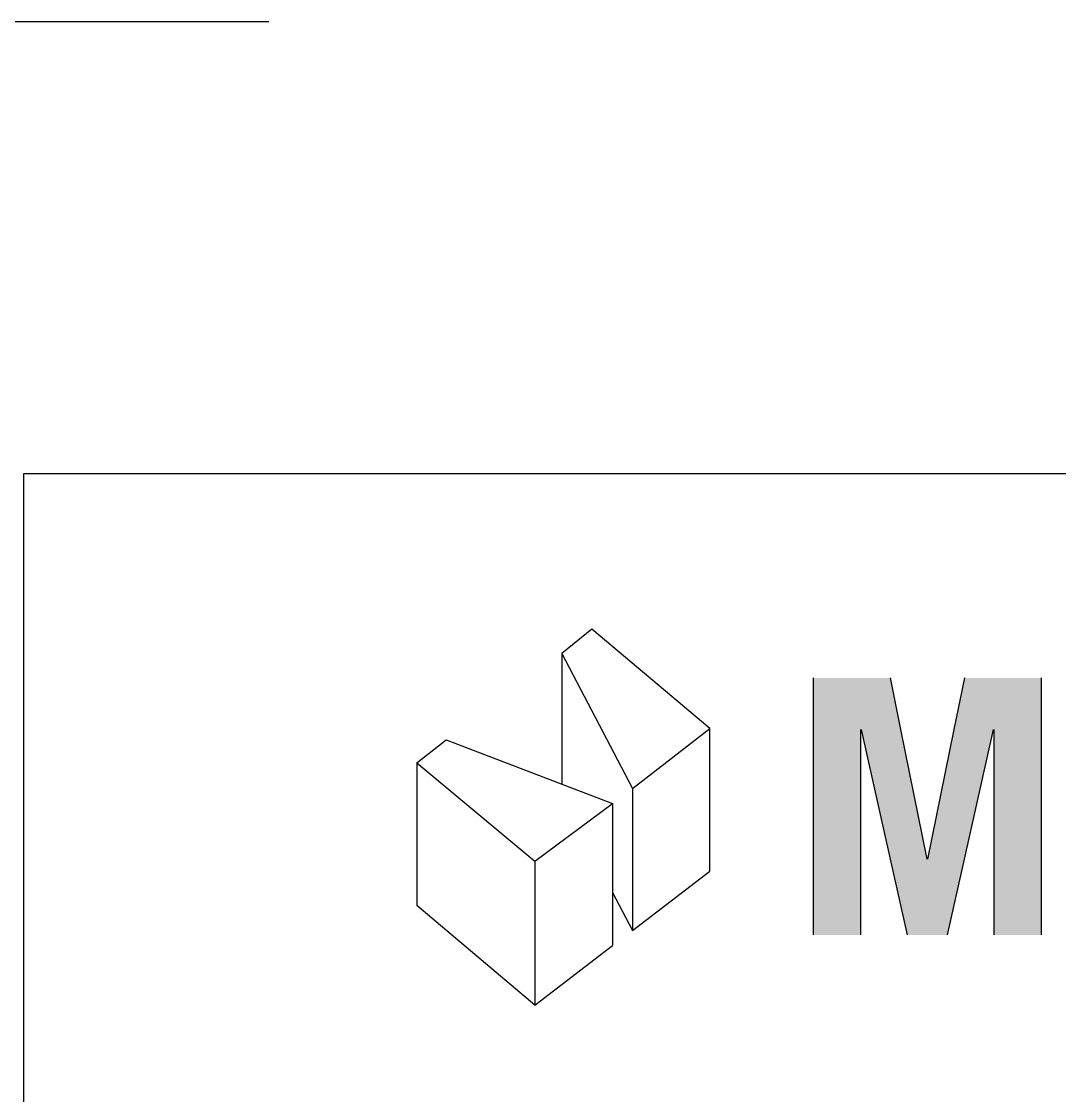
# Model space of a CAD drawing. Extents: x 0 to 143, y 0 to 99.
# Drawn here: x 43.33 to 53.48, y 59.41 to 69.91 of the extents above; entities that cross this region are included whole.
import ezdxf

# ---------------------------------------------------------------- set-up
doc = ezdxf.new("R2010")
doc.units = 0
doc.linetypes.add('CENTER', pattern=[50.8, 31.75, -6.35, 6.35, -6.35])
doc.layers.get('0').update_dxf_attribs({"linetype": 'CONTINUOUS'})
doc.layers.add('CENTER', color=1, linetype='CENTER')

# ---------------------------------------------------------------- blocks, each defined once
blk = doc.blocks.new('*U8')
at = {"color": 7, "linetype": 'CONTINUOUS'}
for p, q in [((51.072, 63.494), (51.072, 62.988)), ((51.825, 63.494), (51.927, 62.988)), ((52.553, 63.494), (52.449, 62.988)), ((53.302, 63.494), (53.302, 62.988)), ((51.072, 62.988), (51.072, 60.982)), ((51.536, 62.988), (51.536, 60.982)), ((51.543, 62.988), (51.825, 61.721)), ((51.927, 62.988), (52.183, 61.721)), ((52.449, 62.988), (52.191, 61.721)), ((52.831, 62.988), (52.549, 61.721)), ((52.838, 62.988), (52.838, 60.982)), ((53.302, 62.988), (53.302, 60.982)), ((51.825, 61.721), (51.99, 60.982)), ((52.549, 61.721), (52.384, 60.982))]:
    blk.add_line(p, q, dxfattribs=at)
for points in [[(51.072, 63.494), (51.072, 62.988), (51.927, 62.988)], [(52.553, 63.494), (52.449, 62.988), (53.302, 62.988)], [(51.072, 62.988), (51.072, 60.982), (51.536, 60.982)], [(51.543, 62.988), (51.825, 61.721), (52.183, 61.721)], [(52.449, 62.988), (52.191, 61.721), (52.549, 61.721)], [(52.838, 62.988), (52.838, 60.982), (53.302, 60.982)], [(51.825, 61.721), (51.99, 60.982), (52.384, 60.982)]]:
    blk.add_solid(points, dxfattribs=at)
at = {"color": 7, "linetype": 'CONTINUOUS', "extrusion": (0, 0, -1)}
for points in [[(-51.072, 63.494), (-51.825, 63.494), (-51.927, 62.988)], [(-52.553, 63.494), (-53.302, 63.494), (-53.302, 62.988)], [(-51.072, 62.988), (-51.536, 62.988), (-51.536, 60.982)], [(-51.543, 62.988), (-51.927, 62.988), (-52.183, 61.721)], [(-52.449, 62.988), (-52.831, 62.988), (-52.549, 61.721)], [(-52.838, 62.988), (-53.302, 62.988), (-53.302, 60.982)], [(-51.825, 61.721), (-52.549, 61.721), (-52.384, 60.982)]]:
    blk.add_solid(points, dxfattribs=at)

msp = doc.modelspace()

# ---------------------------------------------------------------- linework, layer by layer
at = {"color": 7, "linetype": 'CONTINUOUS'}
for p, q in [((43.359, 65.491), (65.359, 65.491)), ((43.359, 55.491), (43.359, 65.491)), ((48.909, 63.97), (48.616, 63.733)), ((50.062, 63), (48.909, 63.97)), ((48.616, 63.733), (49.307, 62.413)), ((48.616, 63.733), (48.616, 62.456)), ((49.307, 62.413), (50.062, 63)), ((50.062, 61.603), (50.062, 63)), ((47.199, 62.665), (47.485, 62.888)), ((47.485, 62.888), (49.112, 62.267)), ((47.199, 62.665), (48.351, 61.701)), ((47.199, 62.665), (47.199, 61.269)), ((49.307, 62.413), (49.307, 61.026)), ((48.351, 61.701), (49.112, 62.267)), ((49.112, 62.267), (49.112, 60.877)), ((48.351, 61.701), (48.351, 60.294)), ((49.307, 61.026), (50.062, 61.603)), ((49.112, 61.395), (49.307, 61.026)), ((48.351, 60.294), (47.199, 61.269)), ((48.351, 60.294), (49.112, 60.877))]:
    msp.add_line(p, q, dxfattribs=at)
at = {"layer": 'CENTER', "color": 1, "linetype": 'CENTER'}
msp.add_line((34.965, 69.911), (45.753, 69.911), dxfattribs=at)

# ---------------------------------------------------------------- block references
at = {"color": 7, "linetype": 'CONTINUOUS'}
msp.add_blockref('*U8', (0, 0), dxfattribs=at)

doc.saveas('drawing.dxf')
